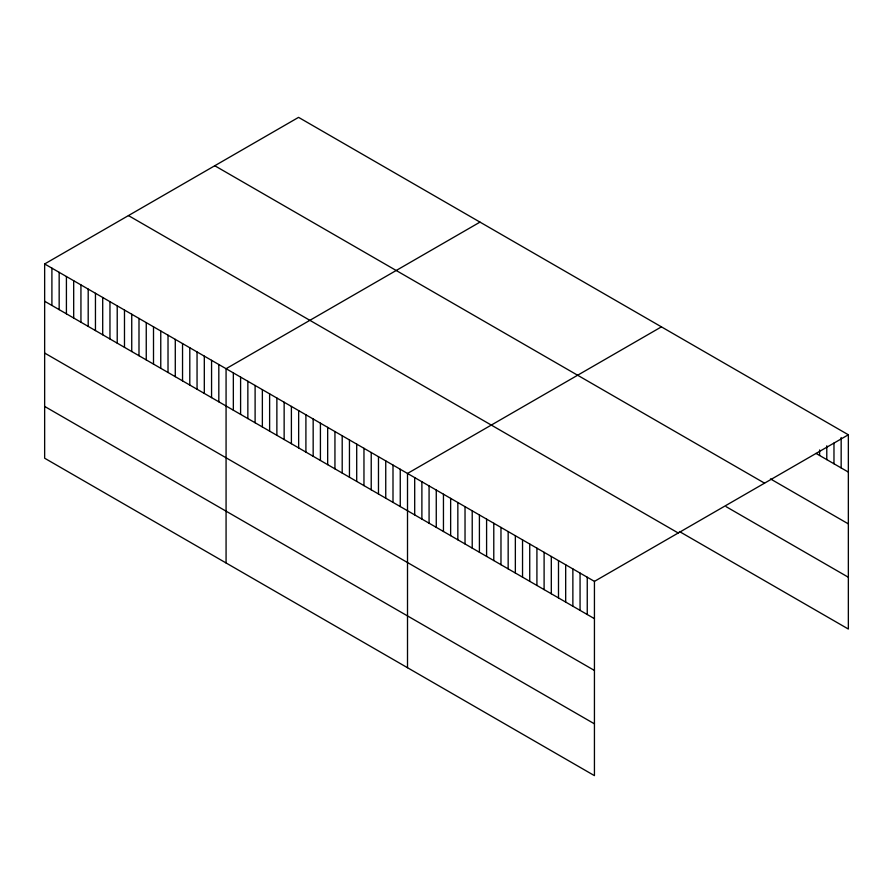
<?xml version="1.0" encoding="UTF-8"?>
<svg xmlns="http://www.w3.org/2000/svg" width="893" height="893" viewBox="0 0 893 893"><rect width="100%" height="100%" fill="white"/><g stroke="black" fill="none" stroke-linecap="round" stroke-linejoin="round"><path stroke-width="1.34" d="M44.65 263.96L594.437 581.376L594.437 775.637L44.65 458.221L44.65 263.96L298.563 117.363L848.35 434.779L848.35 629.04L679.394 531.502M479.999 222.111L226.074 368.709L226.074 562.97M661.423 326.86L407.509 473.446L407.509 667.718M594.437 581.376L848.35 434.779M816.001 453.398L848.35 472.073M770.458 478.905L848.35 523.878M214.778 165.741L764.553 483.158M726.132 506.677L848.35 577.246M128.447 215.581L678.222 532.998M44.65 301.254L594.437 618.67M44.65 353.048L594.437 670.464M44.65 406.427L594.437 723.843M841.161 437.537L841.161 467.921M833.973 443.051L833.973 463.768M826.784 445.808L826.784 459.616M819.595 449.949L819.595 455.475M587.248 577.224L587.248 614.518M580.059 573.072L580.059 610.365M572.871 568.919L572.871 606.213M565.682 564.767L565.682 602.061M558.493 560.614L558.493 597.919M551.305 556.473L551.305 593.767M544.105 552.321L544.105 589.614M536.916 548.168L536.916 585.462M529.728 544.016L529.728 581.31M522.539 539.863L522.539 577.157M515.35 535.711L515.35 573.005M508.162 531.558L508.162 568.863M500.973 527.417L500.973 564.711M493.784 523.265L493.784 560.558M486.596 519.112L486.596 556.406M479.407 514.96L479.407 552.254M472.218 510.807L472.218 548.101M465.03 506.655L465.03 543.96M457.841 502.502L457.841 539.807M450.641 498.361L450.641 535.655M443.453 494.209L443.453 531.502M436.264 490.056L436.264 527.35M429.075 485.904L429.075 523.198M421.887 481.751L421.887 519.045M414.698 477.599L414.698 514.904M400.254 469.26L400.254 506.554M392.998 465.074L392.998 502.368M385.743 460.877L385.743 498.182M378.476 456.691L378.476 493.985M371.22 452.505L371.22 489.799M363.964 448.308L363.964 485.613M356.709 444.122L356.709 481.416M349.453 439.936L349.453 477.23M342.198 435.739L342.198 473.033M334.942 431.553L334.942 468.847M327.675 427.367L327.675 464.661M320.42 423.17L320.42 460.464M313.164 418.984L313.164 456.278M305.908 414.798L305.908 452.092M298.653 410.601L298.653 447.895M291.397 406.415L291.397 443.709M284.141 402.218L284.141 439.523M276.875 398.032L276.875 435.326M269.619 393.846L269.619 431.14M262.363 389.649L262.363 426.954M255.108 385.463L255.108 422.757M247.852 381.278L247.852 418.571M240.597 377.08L240.597 414.385M233.341 372.894L233.341 410.188M218.818 364.511L218.818 401.805M211.563 360.325L211.563 397.619M204.307 356.14L204.307 393.433M197.052 351.942L197.052 389.236M189.796 347.757L189.796 385.05M182.54 343.559L182.54 380.864M175.285 339.373L175.285 376.667M168.018 335.188L168.018 372.481M160.762 330.99L160.762 368.296M153.507 326.805L153.507 364.098M146.251 322.619L146.251 359.912M138.995 318.421L138.995 355.727M131.74 314.236L131.74 351.529M124.484 310.05L124.484 347.344M117.217 305.852L117.217 343.146M109.962 301.667L109.962 338.96M102.706 297.481L102.706 334.775M95.451 293.284L95.451 330.577M88.195 289.098L88.195 326.391M80.939 284.912L80.939 322.206M73.684 280.715L73.684 318.008M66.417 276.529L66.417 313.823M59.161 272.332L59.161 309.637M51.906 268.146L51.906 305.439"/></g></svg>
